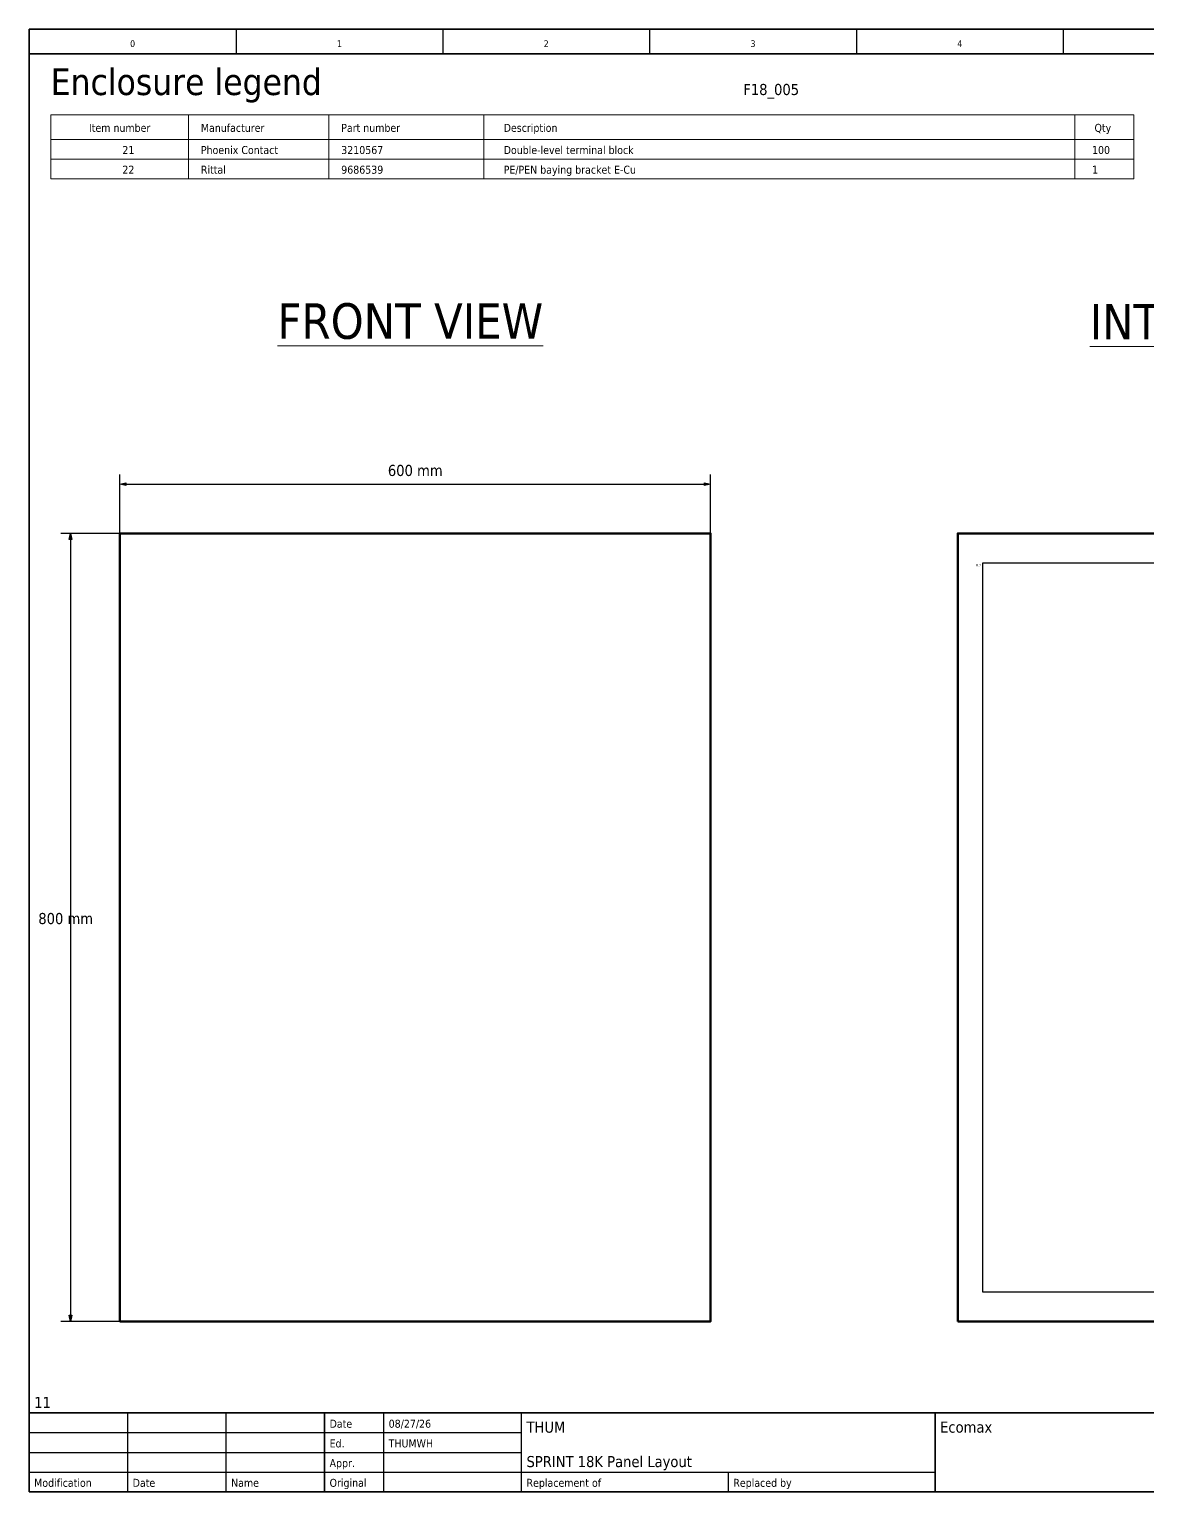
# Model space of a CAD drawing. Header units: millimetres. Extents: x 0 to 2100, y 0 to 1485.
# Drawn here: x 0 to 1136, y 0 to 1485 of the extents above; entities that cross this region are included whole.
import ezdxf
from ezdxf.enums import TextEntityAlignment as Align

# ---------------------------------------------------------------- set-up
doc = ezdxf.new("R2010")
doc.units = ezdxf.units.MM
for name, color, linetype, lineweight in [('EPLAN100', 7, 'Continuous', 9), ('EPLAN107', 5, 'Continuous', 5), ('EPLAN108', 5, 'Continuous', 5), ('EPLAN200', 7, 'Continuous', 5), ('EPLAN201', 7, 'Continuous', 5), ('EPLAN310', 5, 'Continuous', 5), ('EPLAN400', 5, 'Continuous', 5), ('EPLAN440', 73, 'Continuous', 5), ('EPLAN450', 7, 'Continuous', 5), ('EPLAN451', 7, 'Continuous', 5), ('EPLAN452', 7, 'Continuous', 5), ('EPLAN453', 7, 'Continuous', 5), ('EPLAN500', 7, 'Continuous', 5), ('EPLAN501', 7, 'Continuous', 5), ('EPLAN502', 7, 'Continuous', 5), ('EPLAN503', 7, 'Continuous', 5), ('EPLAN504', 7, 'Continuous', 5)]:
    doc.layers.add(name, color=color, linetype=linetype, lineweight=lineweight)
doc.styles.add('Tahoma', font='')
doc.styles.get('Tahoma').set_extended_font_data('Tahoma')

# ---------------------------------------------------------------- blocks, each defined once
blk = doc.blocks.new('EPLFRAME')
at = {"layer": 'EPLAN201', "linetype": 'Continuous', "lineweight": 25, "ltscale": 4}
for p, q in [((210, 1485), (210, 1460)), ((420, 1485), (420, 1460)), ((630, 1485), (630, 1460)), ((840, 1485), (840, 1460)), ((1050, 1485), (1050, 1460)), ((100, 0), (100, 80)), ((200, 0), (200, 80)), ((360, 0), (360, 80)), ((500, 0), (500, 80)), ((0, 60), (500, 60)), ((0, 40), (500, 40)), ((0, 20), (920, 20)), ((710, 0), (710, 20))]:
    blk.add_line(p, q, dxfattribs=at)
at = {"layer": 'EPLAN201', "linetype": 'Continuous', "lineweight": 35, "ltscale": 4}
for p, q in [((0, 1460), (2100, 1460)), ((0, 80), (2100, 80)), ((300, 0), (300, 80)), ((920, 0), (920, 80))]:
    blk.add_line(p, q, dxfattribs=at)
blk.add_lwpolyline([(0, 0), (2100, 0), (2100, 1485), (0, 1485)], close=True, dxfattribs=at)
at = {"layer": 'EPLAN201', "color": 7, "style": 'Tahoma'}
for s, height, p in [('Date', 8.13, (305, 65)), ('Ed.', 8.13, (305, 45)), ('Appr.', 8.13, (305, 25)), ('Modification', 8.127, (5, 5)), ('Date', 8.13, (105, 5)), ('Name', 8.13, (205, 5)), ('Original', 8.13, (305, 5)), ('Replacement of', 8.127, (505, 5)), ('Replaced by', 8.127, (715, 5))]:
    blk.add_text(s, height=height, dxfattribs=at).set_placement(p)
at = {"layer": 'EPLAN451', "color": 7, "style": 'Tahoma'}
for tag, p, height in [('14_10014', (505, 60), 11.3), ('14_10015', (925, 60), 11.3), ('14_10011', (505, 25), 11.3), ('14_10013', (1660, 25), 8.13), ('14_10151', (365, 5), 8.13), ('14_10300', (2075, 5), 8.13)]:
    blk.add_attdef(tag, p, '', height=height, dxfattribs=at)
blk.add_attdef('4_25020', text='', height=8.13, dxfattribs=at).set_placement((2065, 5), align=Align.RIGHT)
at = {"layer": 'EPLAN452', "color": 7, "style": 'Tahoma'}
for tag, p, height in [('4_11041', (5, 85), 11.3), ('4_11071[1]', (5, 65), 8.13), ('4_11074[1]', (105, 65), 8.13), ('4_11070[1]', (205, 65), 8.13), ('4_11024', (365, 65), 8.13), ('4_11011', (1155, 60), 11.3), ('4_11030', (1505, 60), 11.3), ('4_20132_1001', (1870, 65), 8.13), ('4_11071[2]', (5, 45), 8.13), ('4_11074[2]', (105, 45), 8.13), ('4_11070[2]', (205, 45), 8.13), ('4_11022', (365, 45), 8.13), ('4_20134_1001', (1870, 45), 8.13), ('4_11071[3]', (5, 25), 8.13), ('4_11074[3]', (105, 25), 8.13), ('4_11070[3]', (205, 25), 8.13), ('4_11080', (365, 25), 8.13), ('4_11059', (1505, 25), 8.13)]:
    blk.add_attdef(tag, p, '', height=height, dxfattribs=at)
for tag, height, p in [('4_11040', 11.3, (2095, 85)), ('4_11000', 8.13, (2095, 25)), ('4_11085', 8.13, (705, 5)), ('4_11086', 8.13, (915, 5))]:
    blk.add_attdef(tag, text='', height=height, dxfattribs=at).set_placement(p, align=Align.RIGHT)
at = {"layer": 'EPLAN453', "color": 7, "style": 'Tahoma'}
for tag, p in [('53_19005_1', (105, 1465)), ('53_19005', (315, 1465)), ('53_19005_8', (525, 1465)), ('53_19005_6', (735, 1465)), ('53_19005_7', (945, 1465)), ('53_19005_9', (1155, 1465)), ('53_19005_3', (1365, 1465)), ('53_19005_2', (1575, 1465)), ('53_19005_4', (1785, 1465)), ('53_19005_5', (1995, 1465))]:
    blk.add_attdef(tag, text='', height=6.77, dxfattribs=at).set_placement(p, align=Align.BOTTOM_CENTER)
blk = doc.blocks.new('EPLFORMHEADER_1')
at = {"layer": 'EPLAN200', "linetype": 'Continuous', "lineweight": 9, "ltscale": 4}
for p, q in [((0, 0), (0, -25)), ((0, 0), (1100, 0)), ((1100, 0), (1100, -25))]:
    blk.add_line(p, q, dxfattribs=at)
at = {"layer": 'EPLAN200', "linetype": 'Continuous', "lineweight": 5, "ltscale": 4}
for p, q in [((140, 0), (140, -25)), ((282.5, 0), (282.5, -25)), ((440, 0), (440, -25)), ((1040, 0), (1040, -25)), ((0, -25), (1100, -25))]:
    blk.add_line(p, q, dxfattribs=at)
at = {"layer": 'EPLAN200', "color": 7, "style": 'Tahoma'}
blk.add_text('Item number', height=8.127, dxfattribs=at).set_placement((70, -13.3127), align=Align.MIDDLE_CENTER)
for s, p in [('Manufacturer', (152.5, -13.3127)), ('Part number', (295, -13.3127)), ('Description', (460, -13.3127)), ('Qty', (1060, -13.3127))]:
    blk.add_text(s, height=8.127, dxfattribs=at).set_placement(p, align=Align.MIDDLE_LEFT)
blk = doc.blocks.new('EPLFORMDATA_1')
at = {"layer": 'EPLAN200', "linetype": 'Continuous', "lineweight": 9, "ltscale": 4}
for p, q in [((0, 0), (0, -20)), ((1100, 0), (1100, -20))]:
    blk.add_line(p, q, dxfattribs=at)
at = {"layer": 'EPLAN200', "linetype": 'Continuous', "lineweight": 5, "ltscale": 4}
for p, q in [((140, 0), (140, -20)), ((282.5, 0), (282.5, -20)), ((440, 0), (440, -20)), ((1040, 0), (1040, -20)), ((0, -20), (1100, -20))]:
    blk.add_line(p, q, dxfattribs=at)
at = {"layer": 'EPLAN450', "color": 7, "style": 'Tahoma'}
blk.add_attdef('0_20450', text='', height=8.127, dxfattribs=at).set_placement((85, -10.8127), align=Align.MIDDLE_RIGHT)
for tag, p in [('0_22222', (152.5, -10.8127)), ('0_22003', (295, -10.8127)), ('0_22004', (460, -10.8127)), ('0_20102[1]', (1057.5, -10.8127))]:
    blk.add_attdef(tag, text='', height=8.127, dxfattribs=at).set_placement(p, align=Align.MIDDLE_LEFT)
blk = doc.blocks.new('EPLFORMFOOTER_1')
at = {"layer": 'EPLAN200', "linetype": 'Continuous', "lineweight": 9, "ltscale": 4}
blk.add_line((0, 0), (1100, 0), dxfattribs=at)
blk = doc.blocks.new('EPLSYM_LibrarySPECIAL_Symbol11_Variant0_Placement8')
at = {"layer": 'EPLAN310', "lineweight": 25, "ltscale": 20}
blk.add_lwpolyline([(0, -740), (550, -740), (550, 0), (0, 0)], close=True, dxfattribs=at)
at = {"layer": 'EPLAN400', "color": 5, "style": 'Tahoma'}
blk.add_attdef('17_20010', text='', height=2.2575, dxfattribs=at).set_placement((-1.5, -0.9515), align=Align.TOP_RIGHT)
at = {"layer": 'EPLAN440', "color": 73, "style": 'Tahoma'}
blk.add_attdef('17_20300', text='', height=1.6254, dxfattribs=at).set_placement((-1.5, -4.57508), align=Align.TOP_RIGHT)
at = {"layer": 'EPLAN500', "color": 7, "style": 'Tahoma'}
blk.add_attdef('17_20027', text='', height=1.6254, dxfattribs=at).set_placement((-1.5, -7.27508), align=Align.TOP_RIGHT)
at = {"layer": 'EPLAN501', "color": 7, "style": 'Tahoma'}
blk.add_attdef('17_20011', text='', height=1.6254, dxfattribs=at).set_placement((-1.5, -12.67508), align=Align.TOP_RIGHT)
at = {"layer": 'EPLAN502', "color": 7, "style": 'Tahoma'}
blk.add_attdef('17_20025', text='', height=1.6254, dxfattribs=at).set_placement((-1.5, -15.37508), align=Align.TOP_RIGHT)
at = {"layer": 'EPLAN503', "color": 7, "style": 'Tahoma'}
blk.add_attdef('17_20024', text='', height=1.6254, dxfattribs=at).set_placement((-1.5, -18.07508), align=Align.TOP_RIGHT)
at = {"layer": 'EPLAN504', "color": 7, "style": 'Tahoma'}
blk.add_attdef('17_20901[1]', text='', height=1.6254, dxfattribs=at).set_placement((-1.5, -9.97508), align=Align.TOP_RIGHT)

msp = doc.modelspace()

# ---------------------------------------------------------------- hatches: boundary and pattern name
at = {"layer": 'EPLAN107', "linetype": 'Continuous', "lineweight": -3, "ltscale": 4}
for points in [[(98.2, 1021.6), (92, 1023), (98.2, 1024.4)], [(685.8, 1024.4), (692, 1023), (685.8, 1021.6)], [(40.6, 966.8), (42, 973), (43.4, 966.8)], [(43.4, 179.2), (42, 173), (40.6, 179.2)]]:
    msp.add_hatch(color=5, dxfattribs=at).paths.add_polyline_path(points, flags=0)

# ---------------------------------------------------------------- linework, layer by layer
at = {"layer": 'EPLAN100', "lineweight": 50, "ltscale": 20}
for points in [[(92, 173), (692, 173), (692, 973), (92, 973)], [(943, 173), (1543, 173), (1543, 973), (943, 973)]]:
    msp.add_lwpolyline(points, close=True, dxfattribs=at)
at = {"layer": 'EPLAN107', "color": 5, "linetype": 'Continuous', "lineweight": 25, "ltscale": 4}
for p, q in [((92, 973), (92, 1033)), ((692, 973), (692, 1033)), ((97, 1023), (687, 1023)), ((92, 973), (32, 973)), ((42, 968), (42, 178)), ((92, 173), (32, 173))]:
    msp.add_line(p, q, dxfattribs=at)
at = {"layer": 'EPLAN107', "color": 5, "linetype": 'Continuous', "lineweight": -3, "ltscale": 4}
for points in [[(98.2, 1021.6), (92, 1023), (98.2, 1024.4)], [(685.8, 1024.4), (692, 1023), (685.8, 1021.6)], [(40.6, 966.8), (42, 973), (43.4, 966.8)], [(43.4, 179.2), (42, 173), (40.6, 179.2)]]:
    msp.add_lwpolyline(points, close=True, dxfattribs=at)

# ---------------------------------------------------------------- block references
ref = msp.add_blockref('EPLFRAME', (0, 0))
ref.add_attrib('14_10011', 'SPRINT 18K Panel Layout', (505, 25), dxfattribs={"layer": 'EPLAN451', "color": 7, "height": 11.287, "style": 'Tahoma'})
ref.add_attrib('4_11041', '11', (5, 85), dxfattribs={"layer": 'EPLAN452', "color": 7, "height": 11.29, "style": 'Tahoma'})
ref.add_attrib('14_10014', 'THUM', (505, 60), dxfattribs={"layer": 'EPLAN451', "color": 7, "height": 11.29, "style": 'Tahoma'})
ref.add_attrib('4_11022', 'THUMWH', (365, 45), dxfattribs={"layer": 'EPLAN452', "color": 7, "height": 8.13, "style": 'Tahoma'})
ref.add_attrib('53_19005', '1', dxfattribs={"layer": 'EPLAN453', "color": 7, "height": 6.77, "style": 'Tahoma'}).set_placement((315, 1465), align=Align.BOTTOM_CENTER)
ref.add_attrib('53_19005_1', '0', dxfattribs={"layer": 'EPLAN453', "color": 7, "height": 6.77, "style": 'Tahoma'}).set_placement((105, 1465), align=Align.BOTTOM_CENTER)
ref.add_attrib('53_19005_6', '3', dxfattribs={"layer": 'EPLAN453', "color": 7, "height": 6.77, "style": 'Tahoma'}).set_placement((735, 1465), align=Align.BOTTOM_CENTER)
ref.add_attrib('53_19005_7', '4', dxfattribs={"layer": 'EPLAN453', "color": 7, "height": 6.77, "style": 'Tahoma'}).set_placement((945, 1465), align=Align.BOTTOM_CENTER)
ref.add_attrib('4_11024', '08/27/26', (365, 65), dxfattribs={"layer": 'EPLAN452', "color": 7, "height": 8.13, "style": 'Tahoma'})
ref.add_attrib('14_10015', 'Ecomax', (925, 60), dxfattribs={"layer": 'EPLAN451', "color": 7, "height": 11.29, "style": 'Tahoma'})
ref.add_attrib('53_19005_8', '2', dxfattribs={"layer": 'EPLAN453', "color": 7, "height": 6.77, "style": 'Tahoma'}).set_placement((525, 1465), align=Align.BOTTOM_CENTER)
for name, p in [('EPLFORMHEADER_1', (21.8, 1398.2)), ('EPLFORMFOOTER_1', (21.8, 1333.2))]:
    msp.add_blockref(name, p)
for p, values in [((21.8, 1373.2), {'0_22222': 'Phoenix Contact', '0_22003': '3210567', '0_20450': '21', '0_20102[1]': '100', '0_22004': 'Double-level terminal block'}), ((21.8, 1353.2), {'0_22222': 'Rittal', '0_22003': '9686539', '0_20450': '22', '0_20102[1]': '1', '0_22004': 'PE/PEN baying bracket E-Cu'})]:
    msp.add_blockref('EPLFORMDATA_1', p).add_auto_attribs(values)
ref = msp.add_blockref('EPLSYM_LibrarySPECIAL_Symbol11_Variant0_Placement8', (968, 943))
ref.add_attrib('17_20010', 'M.7', dxfattribs={"layer": 'EPLAN400', "color": 5, "height": 2.26, "style": 'Tahoma'}).set_placement((966.5, 942), align=Align.TOP_RIGHT)

# ---------------------------------------------------------------- texts
at = {"layer": 'EPLAN107', "color": 5, "style": 'Tahoma'}
for s, p in [('600 mm', (392, 1028)), ('800 mm', (37, 573))]:
    msp.add_text(s, height=11.29, dxfattribs=at).set_placement(p, align=Align.BOTTOM_CENTER)
at = {"layer": 'EPLAN108', "color": 5, "char_height": 36.12, "attachment_point": 7, "style": 'Tahoma'}
for s, insert in [('\\LFRONT VIEW\\l', (252, 1170)), ('\\LINTERNAL VIEW\\l', (1077, 1170))]:
    msp.add_mtext(s, dxfattribs=dict(at, insert=insert))
at = {"layer": 'EPLAN200', "color": 7, "style": 'Tahoma'}
msp.add_text('Enclosure legend', height=27.09, dxfattribs=at).set_placement((21.8, 1418.2))
at = {"layer": 'EPLAN452', "color": 7, "style": 'Tahoma'}
msp.add_text('F18_005', height=11.29, dxfattribs=at).set_placement((781.8, 1418.2), align=Align.RIGHT)

doc.saveas('drawing.dxf')
